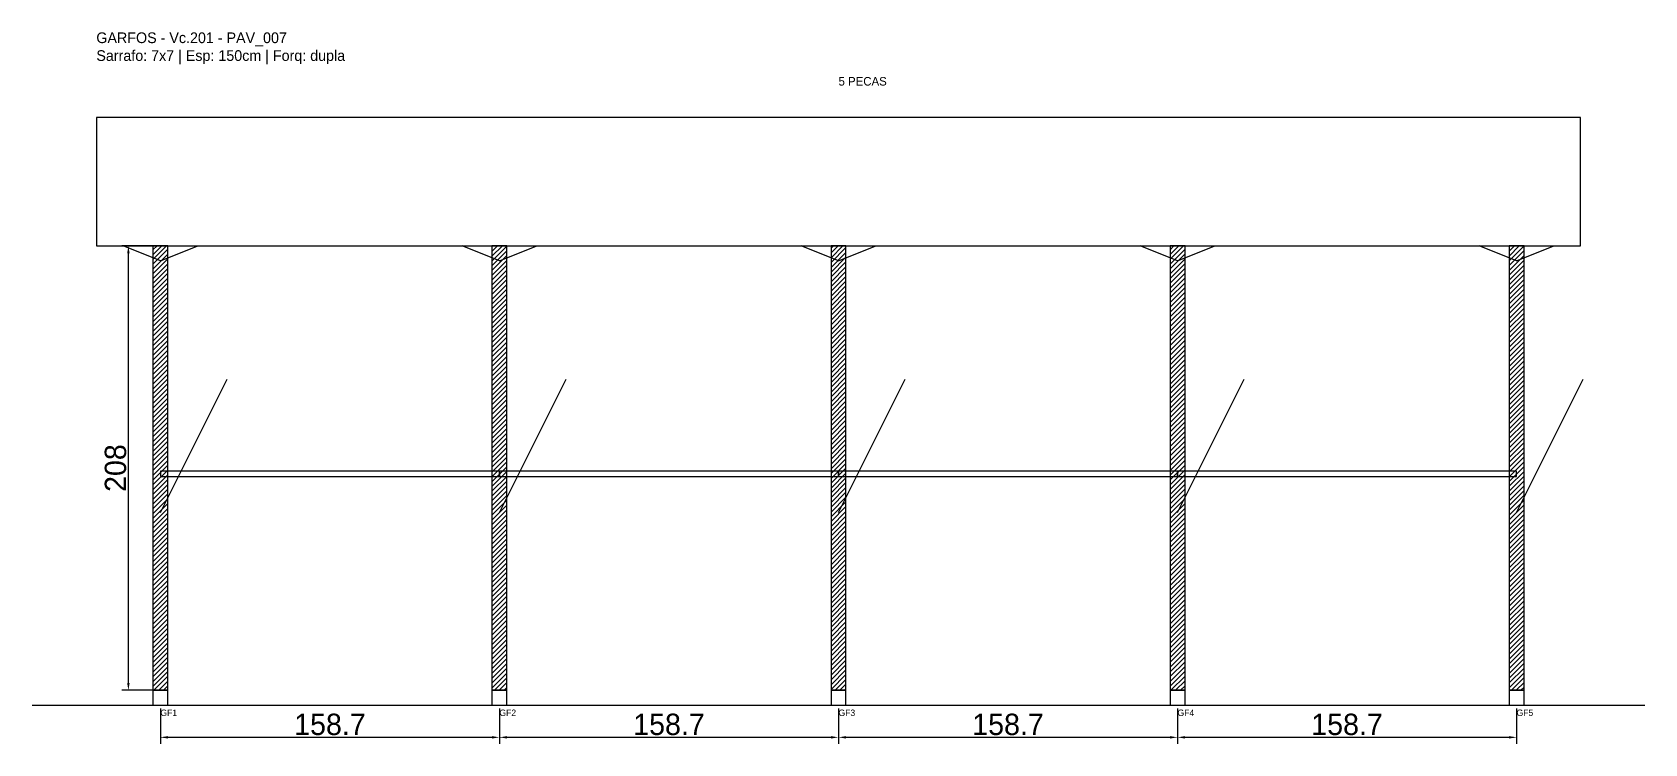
# Model space of a CAD drawing. Header units: metres. Extents: x -30 to 725, y -25 to 308.
import ezdxf

# ---------------------------------------------------------------- set-up
doc = ezdxf.new("R2010")
doc.units = ezdxf.units.M
for name, color, linetype in [('BARRA_ANCORAGEM', 1, 'Continuous'), ('COTA', 241, 'Continuous'), ('GARFOS OK', 3, 'Continuous'), ('NOME DA VIGA', 6, 'Continuous'), ('SARR_7x7', 40, 'Continuous'), ('TIRAS REESCORAMENTO', 252, 'Continuous'), ('VIGAS', 3, 'Continuous')]:
    doc.layers.add(name, color=color, linetype=linetype)
doc.dimstyles.new('EZ DXF', dxfattribs={"dimtxt": 10, "dimasz": 3.5, "dimexe": 3, "dimexo": 1.5, "dimgap": 1, "dimtad": 1, "dimdec": 1, "dimdsep": 46, "dimcen": 2.5, "dimazin": 3, "dimtfac": 1, "dimtmove": 0, "dimatfit": 3})

msp = doc.modelspace()

# ---------------------------------------------------------------- hatches: boundary and pattern name
at = {"layer": 'COTA'}
h = msp.add_hatch(dxfattribs=at)
h.set_pattern_fill('ANSI31', scale=0.5)
h.paths.add_polyline_path([(26.5, 0), (33.5, 0), (33.5, 208), (26.5, 208)])
h = msp.add_hatch(dxfattribs=at)
h.set_pattern_fill('ANSI31', scale=0.5)
h.paths.add_polyline_path([(185.18, 0), (192.18, 0), (192.18, 208), (185.18, 208)])
h = msp.add_hatch(dxfattribs=at)
h.set_pattern_fill('ANSI31', scale=0.5)
h.paths.add_polyline_path([(343.87, 0), (350.87, 0), (350.87, 208), (343.87, 208)])
h = msp.add_hatch(dxfattribs=at)
h.set_pattern_fill('ANSI31', scale=0.5)
h.paths.add_polyline_path([(502.55, 0), (509.55, 0), (509.55, 208), (502.55, 208)])
h = msp.add_hatch(dxfattribs=at)
h.set_pattern_fill('ANSI31', scale=0.5)
h.paths.add_polyline_path([(661.23, 0), (668.23, 0), (668.23, 208), (661.23, 208)])

# ---------------------------------------------------------------- linework, layer by layer
at = {"layer": 'BARRA_ANCORAGEM'}
for p, q in [((30, 83.2), (61.2, 145.6)), ((188.68, 83.2), (219.88, 145.6)), ((347.37, 83.2), (378.57, 145.6)), ((506.05, 83.2), (537.25, 145.6)), ((664.73, 83.2), (695.93, 145.6))]:
    msp.add_line(p, q, dxfattribs=at)
at = {"layer": 'GARFOS OK'}
for p, q in [((30, 201), (12.5, 208)), ((12.5, 208), (47.5, 208)), ((30, 201), (47.5, 208)), ((188.68, 201), (171.18, 208)), ((171.18, 208), (206.18, 208)), ((188.68, 201), (206.18, 208)), ((347.37, 201), (329.87, 208)), ((329.87, 208), (364.87, 208)), ((347.37, 201), (364.87, 208)), ((506.05, 201), (488.55, 208)), ((488.55, 208), (523.55, 208)), ((506.05, 201), (523.55, 208)), ((664.73, 201), (647.23, 208)), ((647.23, 208), (682.23, 208)), ((664.73, 201), (682.23, 208))]:
    msp.add_line(p, q, dxfattribs=at)
at = {"layer": 'GARFOS OK', "linetype": 'CONTINUOUS'}
msp.add_line((-30, -7), (724.73, -7), dxfattribs=at)
at = {"layer": 'GARFOS OK'}
for points in [[(26.5, 0), (33.5, 0), (33.5, 208), (26.5, 208), (26.5, 0)], [(185.18, 0), (192.18, 0), (192.18, 208), (185.18, 208), (185.18, 0)], [(343.87, 0), (350.87, 0), (350.87, 208), (343.87, 208), (343.87, 0)], [(502.55, 0), (509.55, 0), (509.55, 208), (502.55, 208), (502.55, 0)], [(661.23, 0), (668.23, 0), (668.23, 208), (661.23, 208), (661.23, 0)]]:
    msp.add_lwpolyline(points, dxfattribs=at)
at = {"layer": 'SARR_7x7'}
for points in [[(26.5, -7), (33.5, -7), (33.5, 0), (26.5, 0), (26.5, -7)], [(185.18, -7), (192.18, -7), (192.18, 0), (185.18, 0), (185.18, -7)], [(343.87, -7), (350.87, -7), (350.87, 0), (343.87, 0), (343.87, -7)], [(502.55, -7), (509.55, -7), (509.55, 0), (502.55, 0), (502.55, -7)], [(661.23, -7), (668.23, -7), (668.23, 0), (661.23, 0), (661.23, -7)]]:
    msp.add_lwpolyline(points, dxfattribs=at)
at = {"layer": 'TIRAS REESCORAMENTO'}
for points in [[(30, 100), (188.68, 100), (188.68, 102.5), (30, 102.5), (30, 100)], [(188.68, 100), (347.37, 100), (347.37, 102.5), (188.68, 102.5), (188.68, 100)], [(347.37, 100), (506.05, 100), (506.05, 102.5), (347.37, 102.5), (347.37, 100)], [(506.05, 100), (664.73, 100), (664.73, 102.5), (506.05, 102.5), (506.05, 100)]]:
    msp.add_lwpolyline(points, dxfattribs=at)
at = {"layer": 'VIGAS'}
msp.add_lwpolyline([(0, 208), (694.73, 208), (694.73, 268), (0, 268), (0, 208)], dxfattribs=at)

# ---------------------------------------------------------------- texts
at = {"layer": 'NOME DA VIGA'}
for s, height, p in [('5 PECAS', 4, (347.37, 283)), ('GF1', 3, (30, -12)), ('GF2', 3, (188.68, -12)), ('GF3', 3, (347.37, -12)), ('GF4', 3, (506.05, -12)), ('GF5', 3, (664.73, -12))]:
    msp.add_text(s, height=height, dxfattribs=at).set_placement(p)
at = {"layer": 'NOME DA VIGA', "insert": (0, 293), "char_height": 5, "attachment_point": 7}
msp.add_mtext('GARFOS - Vc.201 - PAV_007\\PSarrafo: 7x7 | Esp: 150cm | Forq: dupla', dxfattribs=at)

# ---------------------------------------------------------------- dimensions: what is measured, and where the dimension line sits
at = {"layer": 'COTA'}
msp.add_linear_dim(base=(15, 0), p1=(30, 0), p2=(30, 208), angle=90, dimstyle='EZ DXF', dxfattribs=at).render()
for base, p1, p2 in [((30, -22), (30, -7), (188.68, -7)), ((188.68, -22), (188.68, -7), (347.37, -7)), ((347.37, -22), (347.37, -7), (506.05, -7)), ((506.05, -22), (506.05, -7), (664.73, -7))]:
    msp.add_linear_dim(base=base, p1=p1, p2=p2, dimstyle='EZ DXF', dxfattribs=at).render()

doc.saveas('drawing.dxf')
